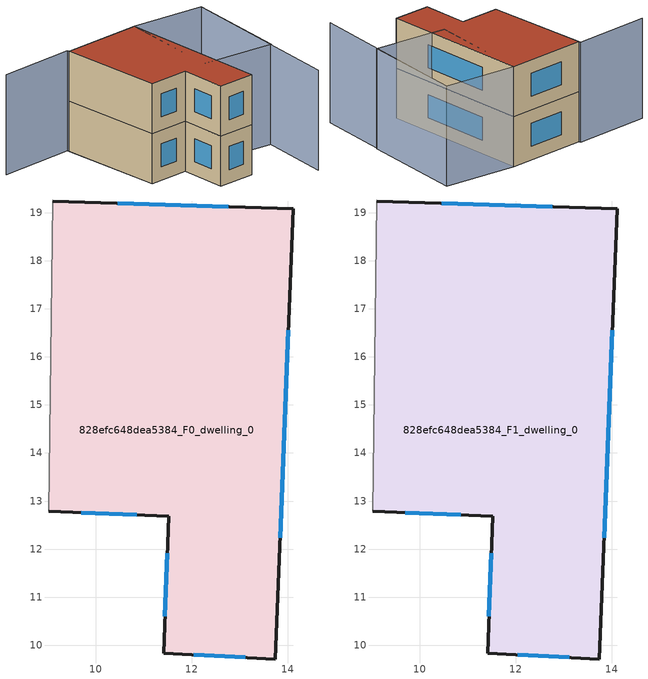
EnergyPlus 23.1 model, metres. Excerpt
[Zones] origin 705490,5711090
828efc648dea5384_F0_dwelling_0
 floor ground (EU_floor_Construction): 14.12,19.08 13.74,9.71 11.41,9.83 11.53,12.68 9.02,12.78 9.11,19.25 z0
 wall outside (EU_wall_Construction): 9.02,12.78 11.53,12.68 11.41,9.83 13.74,9.71 14.12,19.08 9.11,19.25 z0:3
 wall adiabatic (EU_wall_Construction): 9.11,19.25 9.02,12.78 z0:3
 window (EU_Window_Construction): 12.77,19.13 10.46,19.2 / 13.84,12.24 14.01,16.55 / 12.04,9.8 13.11,9.74 / 11.5,11.91 11.44,10.6 / 9.7,12.76 10.85,12.71 z0.81:2.19
828efc648dea5384_F1_dwelling_0
 floor to 828efc648dea5384_F0_dwelling_0 (EU_floor_Construction): 14.12,19.08 13.74,9.71 11.41,9.83 11.53,12.68 9.02,12.78 9.11,19.25 z3
 wall outside (EU_wall_Construction): 9.02,12.78 11.53,12.68 11.41,9.83 13.74,9.71 14.12,19.08 9.11,19.25 z3:6
 wall adiabatic (EU_wall_Construction): 9.11,19.25 9.02,12.78 z3:6
 window (EU_Window_Construction): 12.77,19.13 10.46,19.2 / 13.84,12.24 14.01,16.55 / 12.04,9.8 13.11,9.74 / 11.5,11.91 11.44,10.6 / 9.7,12.76 10.85,12.71 z3.81:5.19
 roof outside (EU_roof_Construction): 13.74,9.71 14.12,19.08 9.11,19.25 9.02,12.78 11.53,12.68 11.41,9.83 z6
shading: 4.3,19.44 9.11,19.38 / 9.11,19.38 9.02,12.78 / 16.75,7.53 18.66,18.3 / 18.66,18.31 17.57,11.92 / 17.57,11.92 13.03,12.7 / 13.03,12.7 14.12,19.08 / 14.12,19.08 18.66,18.31 z0:6
[Building]
EU S2 Campaign: North Axis=0; Terrain=City; Solar Distribution=FullExterior
[Site:Location]
London: Latitude=51.5; Longitude=-0.5; Time Zone=0; Elevation=25
[SizingPeriod:WeatherFileDays]
AnnualSizingPeriod: Begin Month=1; Begin Day of Month=1; End Month=12; End Day of Month=31; Day of Week for Start Day=Monday; Use Weather File Daylight Saving Period=No; Use Weather File Rain and Snow Indicators=No
[MATERIAL]
EU_InternalMass_Material: Roughness=MediumRough; Thickness=0.1; Conductivity=1; Density=1800; Specific Heat=900; Thermal Absorptance=0.9; Solar Absorptance=0.7; Visible Absorptance=0.7
[MATERIAL:NOMASS] Roughness=MediumRough; Thermal Absorptance=0.9; Solar Absorptance=0.7; Visible Absorptance=0.7
Name | Thermal Resistance
EU_wall_NoMass | 0.555556
EU_roof_NoMass | 0.510204
EU_floor_NoMass | 1.68919
[WINDOWMATERIAL:SIMPLEGLAZINGSYSTEM]
EU_Window_SimpleGlazing: UFactor=3.96; Solar Heat Gain Coefficient=0.85; Visible Transmittance=0.85
[CONSTRUCTION]
EU_wall_Construction: EU_wall_NoMass
EU_roof_Construction: EU_roof_NoMass
EU_floor_Construction: EU_floor_NoMass
EU_Window_Construction: EU_Window_SimpleGlazing
EU_InternalMass_Construction: EU_InternalMass_Material
[ZONE] Type=1; Multiplier=1; Ceiling Height=autocalculate; Volume=115.75; Floor Area=autocalculate; Part of Total Floor Area=Yes
828efc648dea5384_F0_dwelling_0; 828efc648dea5384_F1_dwelling_0
[INTERNALMASS] Construction=EU_InternalMass_Construction; Surface Area=38.5834
Name | Zone or ZoneList
828efc648dea5384_F0_dwelling_0_EU_InternalMass | 828efc648dea5384_F0_dwelling_0
828efc648dea5384_F1_dwelling_0_EU_InternalMass | 828efc648dea5384_F1_dwelling_0
[OTHEREQUIPMENT] Fuel Type=Electricity; Design Level Calculation Method=Watts/Area; Power per Zone Floor Area=1; Fraction Latent=0; Fraction Radiant=0; Fraction Lost=0; Carbon Dioxide Generation Rate=0; EndUse Subcategory=EU_Step8_InternalGains
Name | Zone or ZoneList or Space or SpaceList | Schedule
EU_Step8_InternalGain_828efc648dea5384_F0_dwelling_0_f000 | 828efc648dea5384_F0_dwelling_0 | EU_Step8_GainSchedule_828efc648dea5384_F0_dwelling_0_f000
EU_Step8_InternalGain_828efc648dea5384_F1_dwelling_0_f000 | 828efc648dea5384_F1_dwelling_0 | EU_Step8_GainSchedule_828efc648dea5384_F1_dwelling_0_f000
[ZONEVENTILATION:DESIGNFLOWRATE] Schedule=EU_AlwaysOn; Design Flow Rate Calculation Method=AirChanges/Hour; Air Changes per Hour=0.48; Ventilation Type=Natural; Fan Pressure Rise=0; Fan Total Efficiency=1; Constant Term Coefficient=1; Temperature Term Coefficient=0; Velocity Term Coefficient=0; Velocity Squared Term Coefficient=0; Minimum Indoor Temperature=-100; Maximum Indoor Temperature=100; Delta Temperature=-100; Minimum Outdoor Temperature=-100; Maximum Outdoor Temperature=100; Maximum Wind Speed=40
Name | Zone or ZoneList or Space or SpaceList
EU_ConstantAir_828efc648dea5384_F0_dwelling_0 | 828efc648dea5384_F0_dwelling_0
EU_ConstantAir_828efc648dea5384_F1_dwelling_0 | 828efc648dea5384_F1_dwelling_0
[HVACTEMPLATE:THERMOSTAT] Constant Heating Setpoint=20; Constant Cooling Setpoint=50
EU_HeatOnly_828efc648dea5384_F0_dwelling_0; EU_HeatOnly_828efc648dea5384_F1_dwelling_0
[HVACTEMPLATE:ZONE:IDEALLOADSAIRSYSTEM] System Availability Schedule=EU_AlwaysOn; Maximum Heating Supply Air Temperature=50; Minimum Cooling Supply Air Temperature=13; Maximum Heating Supply Air Humidity Ratio=0.0156; Minimum Cooling Supply Air Humidity Ratio=0.0077; Heating Limit=NoLimit; Cooling Limit=NoLimit; Heating Availability Schedule=EU_AlwaysOn; Cooling Availability Schedule=EU_CoolingOff; Dehumidification Control Type=ConstantSensibleHeatRatio; Cooling Sensible Heat Ratio=0.7; Dehumidification Setpoint=60; Humidification Control Type=None; Humidification Setpoint=30; Outdoor Air Method=None; Outdoor Air Flow Rate per Person=0.00944; Outdoor Air Flow Rate per Zone Floor Area=0; Outdoor Air Flow Rate per Zone=0; Demand Controlled Ventilation Type=None; Outdoor Air Economizer Type=NoEconomizer; Heat Recovery Type=None; Sensible Heat Recovery Effectiveness=0.7; Latent Heat Recovery Effectiveness=0.65
Name | Template Thermostat
828efc648dea5384_F0_dwelling_0 | EU_HeatOnly_828efc648dea5384_F0_dwelling_0
828efc648dea5384_F1_dwelling_0 | EU_HeatOnly_828efc648dea5384_F1_dwelling_0
[SIZING:ZONE] Zone Cooling Design Supply Air Temperature Input Method=SupplyAirTemperature; Zone Cooling Design Supply Air Temperature=13; Zone Heating Design Supply Air Temperature Input Method=SupplyAirTemperature; Zone Heating Design Supply Air Temperature=50; Zone Cooling Design Supply Air Humidity Ratio=0.008; Zone Heating Design Supply Air Humidity Ratio=0.008; Cooling Design Air Flow Method=DesignDay; Cooling Design Air Flow Rate=0; Cooling Minimum Air Flow per Zone Floor Area=0.000762; Cooling Minimum Air Flow=0; Cooling Minimum Air Flow Fraction=0.2; Heating Design Air Flow Method=DesignDay; Heating Design Air Flow Rate=0; Heating Maximum Air Flow per Zone Floor Area=0.002032; Heating Maximum Air Flow=0.141576; Heating Maximum Air Flow Fraction=0.3; Account for Dedicated Outdoor Air System=No; Dedicated Outdoor Air System Control Strategy=NeutralSupplyAir; Dedicated Outdoor Air Low Setpoint Temperature for Design=autosize; Dedicated Outdoor Air High Setpoint Temperature for Design=autosize; Zone Load Sizing Method=Sensible Load Only No Latent Load; Zone Latent Cooling Design Supply Air Humidity Ratio Input Method=HumidityRatioDifference; Zone Cooling Design Supply Air Humidity Ratio Difference=0.005; Zone Latent Heating Design Supply Air Humidity Ratio Input Method=HumidityRatioDifference; Zone Humidification Design Supply Air Humidity Ratio Difference=0.005
828efc648dea5384_F0_dwelling_0; 828efc648dea5384_F1_dwelling_0
[SCHEDULE:CONSTANT]
Name | Hourly Value
EU_AlwaysOn | 1
EU_CoolingOff | 0
[SCHEDULE:FILE] Column Number=1; Rows to Skip at Top=0; Number of Hours of Data=8760; Column Separator=Comma; Interpolate to Timestep=No; Minutes per Item=60; Adjust Schedule for Daylight Savings=Yes
Name | File
EU_Step8_GainSchedule_828efc648dea5384_F0_dwelling_0_f000 | ../../schedules/828efc648dea5384/828efc648dea5384_F0_dwelling_0_f000_gain.csv
EU_Step8_GainSchedule_828efc648dea5384_F1_dwelling_0_f000 | ../../schedules/828efc648dea5384/828efc648dea5384_F1_dwelling_0_f000_gain.csv
